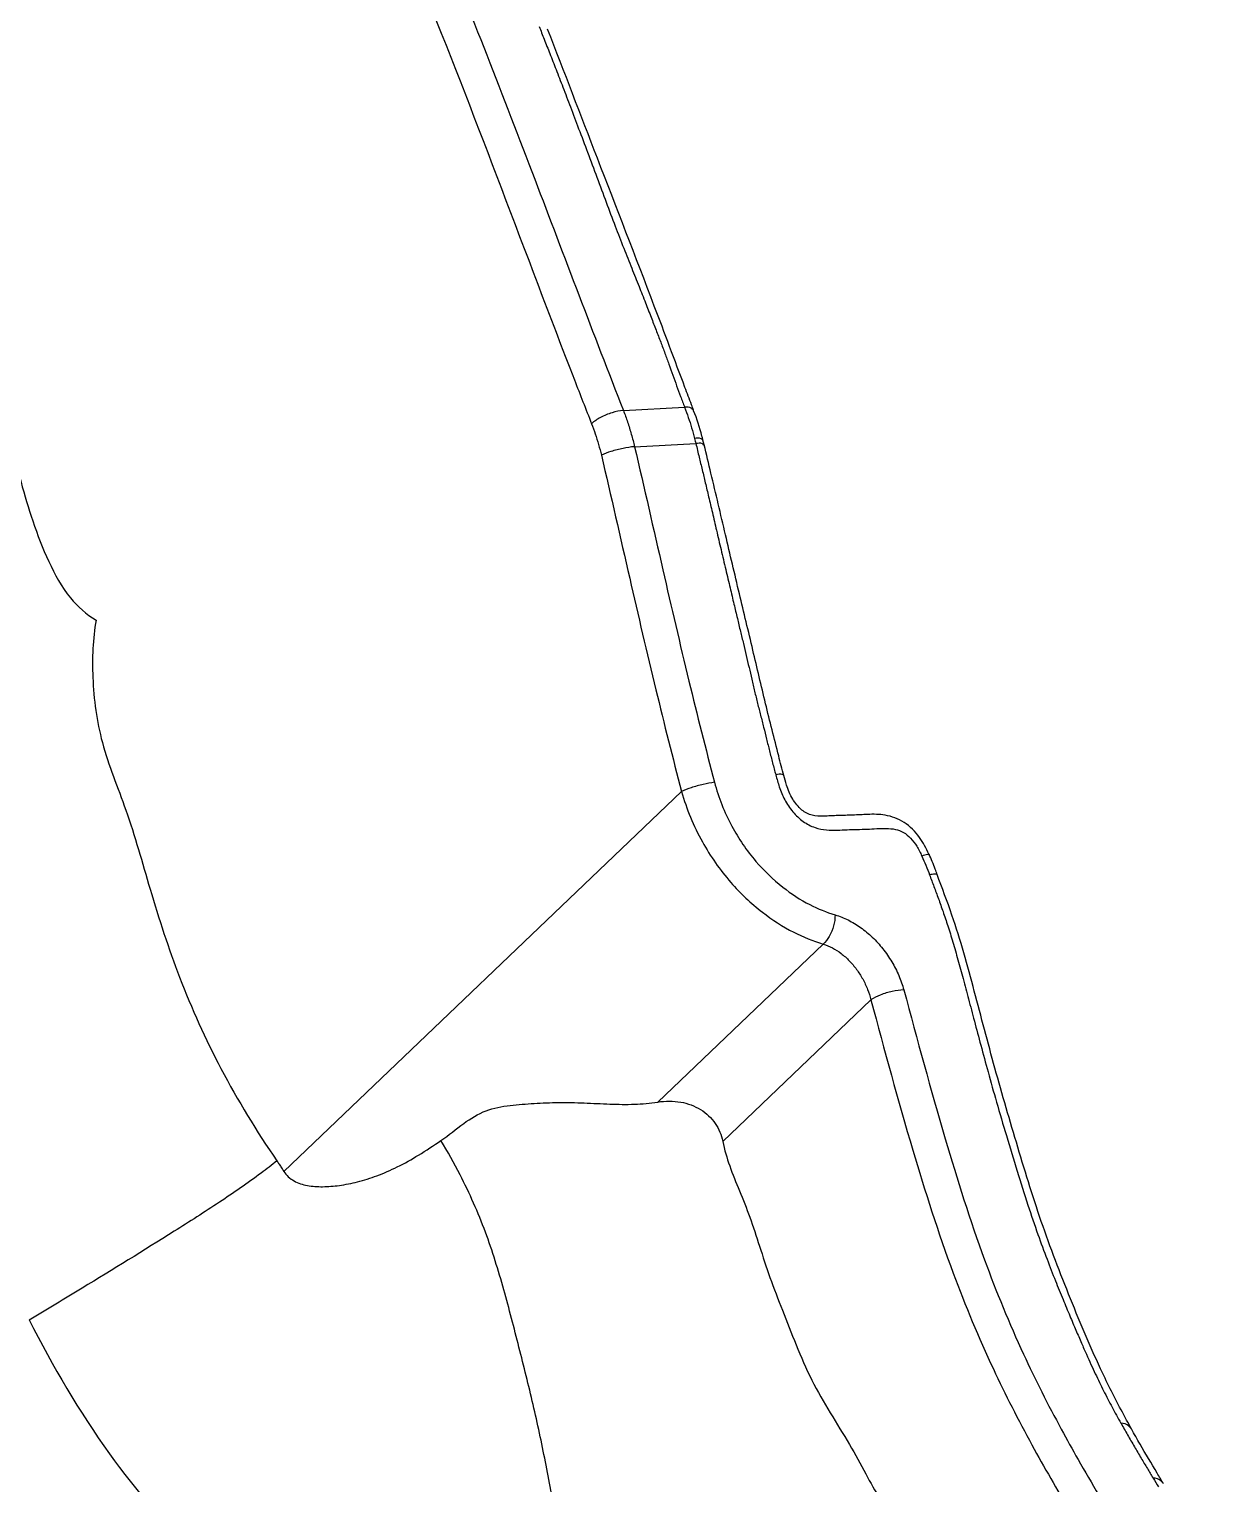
# Model space of a CAD drawing. Header units: inches. Extents: x 133169 to 134399, y -43543 to -42673.
# Drawn here: x 133343.99 to 133363.35, y -43388.38 to -43364.54 of the extents above; entities that cross this region are included whole.
import ezdxf

# ---------------------------------------------------------------- set-up
doc = ezdxf.new("R2010")
doc.units = ezdxf.units.IN
doc.header["$LTSCALE"] = 2
doc.header["$MEASUREMENT"] = 0
doc.layers.get('0').update_dxf_attribs({"linetype": 'CONTINUOUS'})

msp = doc.modelspace()

# ---------------------------------------------------------------- linework, layer by layer
at = {"color": 7, "linetype": 'Continuous'}
for p, q in [((133353.726, -43370.792), (133354.73, -43370.74)), ((133354.871, -43370.785), (133354.871, -43370.785)), ((133355.049, -43371.355), (133355.03, -43371.278)), ((133353.909, -43371.386), (133354.914, -43371.335)), ((133354.68, -43377.039), (133348.162, -43383.263)), ((133357.001, -43379.536), (133354.29, -43382.125)), ((133357.783, -43380.453), (133355.356, -43382.77))]:
    msp.add_line(p, q, dxfattribs=at)
for points, start_tangent, end_tangent in [([(133289.235, -43339.86), (133289.718, -43339.417), (133292.51, -43337.392), (133297.681, -43335.021), (133303.498, -43333.635), (133310.008, -43333.157), (133317.366, -43333.635), (133323.082, -43334.831), (133327.301, -43336.211), (133331.473, -43338.06), (133333.025, -43338.893), (133334.53, -43339.801), (133335.963, -43340.785), (133337.323, -43341.864), (133339.949, -43344.485), (133342.249, -43347.47), (133344.8, -43351.734), (133347.043, -43356.266), (133348.846, -43360.161), (133350.507, -43364.027), (133352.924, -43370.291), (133353.205, -43371.01)], (0.722714, 0.691147), (0.366046, -0.930597)), ([(133345.515, -43351.878), (133345.984, -43352.792), (133347.469, -43355.845), (133349.037, -43359.214), (133350.671, -43362.941), (133352.274, -43367.003), (133353.726, -43370.792)], (0.463038, -0.886339), (0.364857, -0.931063)), ([(133352.345, -43364.498), (133352.428, -43364.708)], (0.368409, -0.929664), (0.367256, -0.93012)), ([(133354.735, -43370.413), (133354.233, -43369.08), (133353.3, -43366.657), (133352.484, -43364.542)], (-0.352833, 0.935686), (-0.363377, 0.931642)), ([(133352.428, -43364.708), (133352.52, -43364.942), (133352.622, -43365.202)], (0.367256, -0.93012), (0.361472, -0.932383)), ([(133352.622, -43365.202), (133352.734, -43365.493), (133352.857, -43365.816), (133352.993, -43366.174), (133353.139, -43366.561), (133353.292, -43366.971), (133353.444, -43367.381), (133353.591, -43367.771), (133353.732, -43368.132), (133353.863, -43368.462), (133353.982, -43368.76), (133354.088, -43369.027), (133354.18, -43369.264), (133354.262, -43369.476), (133354.337, -43369.671), (133354.407, -43369.856), (133354.473, -43370.035)], (0.361472, -0.932383), (0.341803, -0.939772)), ([(133341.906, -43365.737), (133342.126, -43366.295), (133342.337, -43366.793), (133342.557, -43367.213), (133342.798, -43367.525), (133343.042, -43367.723), (133343.274, -43367.848), (133343.479, -43367.964), (133343.644, -43368.159), (133343.723, -43368.444), (133343.733, -43368.752), (133343.703, -43369.083), (133343.643, -43369.435), (133343.575, -43369.827), (133343.559, -43370.29), (133343.611, -43370.808), (133343.711, -43371.368), (133343.854, -43371.965), (133344.046, -43372.603), (133344.309, -43373.267), (133344.666, -43373.864), (133345.085, -43374.226)], (0.367086, -0.930187), (0.872456, -0.488693)), ([(133354.473, -43370.035), (133354.537, -43370.212), (133354.599, -43370.388), (133354.663, -43370.564), (133354.73, -43370.74)], (0.341803, -0.939772), (0.35989, -0.932995)), ([(133354.843, -43370.698), (133354.735, -43370.413)], (-0.354066, 0.93522), (-0.352833, 0.935686)), ([(133353.726, -43370.792), (133353.541, -43370.829), (133353.35, -43370.909), (133353.205, -43371.01)], (-0.9977, -0.06779), (-0.723255, -0.690581)), ([(133353.726, -43370.792), (133353.795, -43370.983), (133353.856, -43371.182), (133353.909, -43371.386)], (0.363987, -0.931404), (0.227587, -0.973758)), ([(133354.868, -43370.787), (133354.838, -43370.754), (133354.73, -43370.74)], (-0.447509, 0.894279), (-0.99823, -0.059479)), ([(133354.73, -43370.74), (133354.79, -43370.906), (133354.845, -43371.076)], (0.359342, -0.933206), (0.287505, -0.957779)), ([(133354.875, -43370.784), (133354.843, -43370.698)], (-0.354558, 0.935034), (-0.354066, 0.93522)), ([(133355.013, -43371.212), (133354.876, -43370.797), (133354.871, -43370.785)], (-0.264788, 0.964307), (-0.357658, 0.933852)), ([(133353.205, -43371.01), (133353.266, -43371.177), (133353.319, -43371.349), (133353.365, -43371.526)], (0.365464, -0.930825), (0.229743, -0.973251)), ([(133354.845, -43371.076), (133354.893, -43371.251)], (0.287505, -0.957779), (0.246687, -0.969095)), ([(133354.999, -43371.255), (133354.893, -43371.251)], (-0.886919, 0.461925), (-0.997293, -0.073524)), ([(133354.893, -43371.251), (133354.904, -43371.293), (133354.914, -43371.335)], (0.246691, -0.969094), (0.231103, -0.972929)), ([(133355.02, -43371.337), (133354.914, -43371.335)], (-0.899782, 0.43634), (-0.996894, -0.078758)), ([(133355.026, -43371.278), (133354.999, -43371.255)], (-0.503177, 0.864183), (-0.886919, 0.461925)), ([(133355.029, -43371.276), (133355.027, -43371.268), (133355.013, -43371.212)], (-0.24867, 0.968588), (-0.264788, 0.964307)), ([(133353.909, -43371.386), (133353.721, -43371.413), (133353.523, -43371.465), (133353.365, -43371.526)], (-0.997334, -0.072977), (-0.890858, -0.454283)), ([(133353.365, -43371.526), (133353.829, -43373.54), (133354.259, -43375.37), (133354.68, -43377.039)], (0.229772, -0.973245), (0.25524, -0.966878)), ([(133353.909, -43371.386), (133354.373, -43373.405), (133354.801, -43375.228), (133355.22, -43376.886)], (0.229323, -0.97335), (0.255294, -0.966863)), ([(133354.914, -43371.335), (133354.967, -43371.556)], (0.232975, -0.972483), (0.234937, -0.972011)), ([(133354.967, -43371.556), (133355.018, -43371.765), (133355.069, -43371.978)], (0.234937, -0.972011), (0.232295, -0.972645)), ([(133355.046, -43371.358), (133355.02, -43371.337)], (-0.531859, 0.846833), (-0.899782, 0.43634)), ([(133355.161, -43371.821), (133355.05, -43371.356)], (-0.233313, 0.972402), (-0.23306, 0.972462)), ([(133355.069, -43371.978), (133355.123, -43372.207), (133355.184, -43372.465), (133355.252, -43372.756), (133355.326, -43373.073), (133355.403, -43373.4), (133355.475, -43373.7), (133355.538, -43373.966), (133355.594, -43374.2), (133355.644, -43374.412), (133355.693, -43374.613), (133355.739, -43374.809), (133355.785, -43375.002), (133355.83, -43375.197), (133355.876, -43375.394), (133355.925, -43375.592), (133355.975, -43375.788), (133356.024, -43375.983)], (0.232295, -0.972645), (0.243251, -0.969963)), ([(133356.271, -43376.454), (133356.056, -43375.597), (133355.848, -43374.719), (133355.627, -43373.795), (133355.399, -43372.828), (133355.161, -43371.821)], (-0.245609, 0.969369), (-0.233313, 0.972402)), ([(133345.085, -43374.226), (133345.031, -43375.168), (133345.187, -43376.234), (133345.572, -43377.34), (133345.969, -43378.635), (133346.454, -43380.08), (133347.131, -43381.578), (133348.048, -43383.09)], (-0.177569, -0.984108), (0.564513, -0.825424)), ([(133356.024, -43375.983), (133356.072, -43376.177), (133356.121, -43376.372), (133356.171, -43376.568), (133356.224, -43376.764)], (0.243251, -0.969963), (0.273481, -0.961877)), ([(133356.356, -43376.776), (133356.271, -43376.454)], (-0.27013, 0.962824), (-0.245609, 0.969369)), ([(133356.224, -43376.764), (133356.281, -43376.962)], (0.274599, -0.961559), (0.313994, -0.949425)), ([(133356.355, -43376.776), (133356.33, -43376.759), (133356.226, -43376.763)], (-0.60563, 0.795746), (-0.991451, -0.13048)), ([(133357.005, -43377.44), (133356.82, -43377.425), (133356.652, -43377.34), (133356.501, -43377.16), (133356.399, -43376.93), (133356.357, -43376.774)], (-0.999856, -0.016975), (-0.266779, 0.963758)), ([(133355.22, -43376.886), (133355.034, -43376.919), (133354.837, -43376.975), (133354.68, -43377.039)], (-0.994525, -0.104502), (-0.885556, -0.464533)), ([(133354.68, -43377.039), (133355.02, -43377.86), (133355.487, -43378.526), (133356.004, -43379.014), (133356.518, -43379.342), (133357.001, -43379.536)], (0.271917, -0.962321), (0.959049, -0.283242)), ([(133355.22, -43376.886), (133355.502, -43377.602), (133355.898, -43378.181), (133356.339, -43378.605), (133356.78, -43378.89), (133357.196, -43379.058)], (0.255104, -0.966914), (0.958766, -0.284198)), ([(133356.281, -43376.962), (133356.37, -43377.171), (133356.503, -43377.369), (133356.674, -43377.528)], (0.313994, -0.949425), (0.816341, -0.57757)), ([(133358.016, -43377.425), (133357.728, -43377.412), (133357.485, -43377.424), (133357.243, -43377.431), (133357.005, -43377.44)], (-0.985674, 0.168659), (-0.999856, -0.016975)), ([(133358.579, -43377.79), (133358.326, -43377.543), (133358.016, -43377.425)], (-0.583422, 0.812169), (-0.985674, 0.168659)), ([(133356.674, -43377.528), (133356.867, -43377.627), (133357.056, -43377.667), (133357.232, -43377.671), (133357.394, -43377.663), (133357.555, -43377.658), (133357.718, -43377.653), (133357.878, -43377.645), (133358.035, -43377.642)], (0.816341, -0.57757), (0.999787, -0.020637)), ([(133358.035, -43377.642), (133358.183, -43377.657), (133358.316, -43377.707), (133358.433, -43377.801), (133358.534, -43377.934), (133358.618, -43378.095)], (0.999787, -0.020637), (0.420847, -0.907131)), ([(133358.734, -43378.065), (133358.579, -43377.79)], (-0.419517, 0.907748), (-0.583422, 0.812169)), ([(133358.715, -43378.071), (133358.618, -43378.095)], (-0.997079, -0.076381), (-0.936342, -0.351089)), ([(133358.618, -43378.095), (133358.683, -43378.246)], (0.419322, -0.907838), (0.378689, -0.925524)), ([(133358.729, -43378.072), (133358.715, -43378.071)], (-0.795861, 0.605479), (-0.997079, -0.076381)), ([(133358.837, -43378.309), (133358.735, -43378.065)], (-0.359549, 0.933126), (-0.422204, 0.906501)), ([(133358.683, -43378.246), (133358.744, -43378.402)], (0.378689, -0.925524), (0.34844, -0.937331)), ([(133358.785, -43378.394), (133358.744, -43378.401)], (-0.994859, -0.101272), (-0.969501, -0.245088)), ([(133358.744, -43378.402), (133358.815, -43378.594)], (0.347034, -0.937853), (0.348217, -0.937414)), ([(133358.864, -43378.399), (133358.785, -43378.394)], (-0.767827, 0.640658), (-0.994859, -0.101272)), ([(133358.869, -43378.394), (133358.837, -43378.309)], (-0.348003, 0.937494), (-0.359549, 0.933126)), ([(133359.111, -43379.061), (133358.867, -43378.395)], (-0.32635, 0.945249), (-0.345166, 0.938542)), ([(133358.815, -43378.594), (133358.889, -43378.793), (133358.964, -43379.005)], (0.348217, -0.937414), (0.328684, -0.94444)), ([(133357.196, -43379.058), (133357.17, -43379.239), (133357.1, -43379.411), (133357.001, -43379.536)], (-0.008391, -0.999965), (-0.755267, -0.655417)), ([(133357.196, -43379.058), (133357.408, -43379.142), (133357.613, -43379.265), (133357.805, -43379.424), (133357.977, -43379.613), (133358.124, -43379.826), (133358.241, -43380.054), (133358.322, -43380.289)], (0.958745, -0.284267), (0.259869, -0.965644)), ([(133358.964, -43379.005), (133359.043, -43379.239), (133359.125, -43379.503), (133359.208, -43379.793), (133359.293, -43380.103), (133359.382, -43380.436), (133359.478, -43380.798), (133359.583, -43381.194), (133359.702, -43381.633), (133359.841, -43382.125), (133360.002, -43382.676), (133360.18, -43383.258), (133360.356, -43383.815), (133360.52, -43384.296), (133360.669, -43384.703), (133360.806, -43385.054), (133360.931, -43385.361), (133361.043, -43385.63), (133361.143, -43385.866), (133361.233, -43386.075), (133361.314, -43386.26), (133361.389, -43386.426), (133361.46, -43386.578), (133361.528, -43386.721)], (0.328684, -0.94444), (0.437496, -0.89922)), ([(133361.619, -43386.649), (133361.086, -43385.429), (133360.603, -43384.163), (133360.19, -43382.866), (133359.815, -43381.57), (133359.477, -43380.308), (133359.111, -43379.061)], (-0.433676, 0.901069), (-0.32635, 0.945249)), ([(133357.001, -43379.536), (133357.151, -43379.599), (133357.295, -43379.692), (133357.428, -43379.81), (133357.547, -43379.951), (133357.648, -43380.109), (133357.728, -43380.279), (133357.783, -43380.453)], (0.953831, -0.300344), (0.233748, -0.972297)), ([(133358.322, -43380.289), (133358.133, -43380.312), (133357.935, -43380.372), (133357.783, -43380.453)], (-0.999911, -0.013333), (-0.807481, -0.589893)), ([(133358.322, -43380.289), (133359.001, -43382.728), (133359.646, -43384.714), (133360.283, -43386.257), (133360.903, -43387.488), (133361.178, -43387.983)], (0.259824, -0.965656), (0.494515, -0.869169)), ([(133357.783, -43380.453), (133358.469, -43382.912), (133359.131, -43384.928), (133359.789, -43386.499), (133360.422, -43387.746), (133361.047, -43388.836), (133361.682, -43389.878), (133362.328, -43390.905), (133362.9, -43391.794)], (0.25949, -0.965746), (0.545808, -0.83791)), ([(133350.735, -43382.757), (133351.109, -43382.477), (133351.475, -43382.269), (133351.87, -43382.182), (133352.265, -43382.149), (133352.662, -43382.133), (133353.082, -43382.14), (133353.506, -43382.159), (133353.907, -43382.161), (133354.29, -43382.125)], (0.827573, 0.561359), (0.988769, 0.149454)), ([(133354.29, -43382.125), (133354.667, -43382.127), (133354.991, -43382.249), (133355.231, -43382.476), (133355.356, -43382.77)], (0.988769, 0.149454), (0.192941, -0.98121)), ([(133348.162, -43383.263), (133348.328, -43383.418), (133348.547, -43383.493), (133348.797, -43383.513), (133349.071, -43383.492), (133349.369, -43383.434), (133349.686, -43383.334), (133350.021, -43383.188), (133350.37, -43382.995), (133350.735, -43382.757)], (0.528681, -0.848821), (0.822797, 0.568335)), ([(133353.05, -43392.627), (133353.015, -43392.17), (133352.979, -43391.715), (133352.885, -43390.8), (133352.767, -43389.879), (133352.621, -43388.952), (133352.448, -43388.021), (133352.247, -43387.084), (133352.015, -43386.144), (133351.766, -43385.201), (133351.465, -43384.258), (133351.049, -43383.317), (133350.735, -43382.757)], (-0.076485, 0.997071), (-0.520585, 0.85381)), ([(133355.356, -43382.77), (133355.468, -43383.172), (133355.628, -43383.579), (133355.797, -43384.011), (133355.956, -43384.487), (133356.128, -43384.999), (133356.331, -43385.537), (133356.557, -43386.104), (133356.814, -43386.682), (133357.117, -43387.221), (133357.431, -43387.737), (133357.701, -43388.221), (133357.938, -43388.63), (133358.19, -43388.92), (133358.404, -43389.197), (133358.524, -43389.573)], (0.192941, -0.98121), (0.209567, -0.977794)), ([(133348.048, -43383.09), (133347.79, -43383.29), (133347.105, -43383.768), (133346.364, -43384.244), (133344.857, -43385.175), (133343.987, -43385.698)], (-0.779302, -0.626648), (-0.859707, -0.510787)), ([(133348.048, -43383.09), (133348.086, -43383.146), (133348.124, -43383.204), (133348.162, -43383.263)], (0.56882, -0.822462), (0.528681, -0.848821)), ([(133343.989, -43385.696), (133345.303, -43387.889), (133346.771, -43389.596), (133348.466, -43390.985)], (0.449627, -0.893216), (0.823506, -0.567307)), ([(133361.528, -43386.721), (133361.596, -43386.859), (133361.665, -43386.993), (133361.735, -43387.125), (133361.806, -43387.256), (133361.879, -43387.387)], (0.437496, -0.89922), (0.48989, -0.871784)), ([(133361.973, -43387.338), (133361.619, -43386.649)], (-0.478913, 0.877862), (-0.433676, 0.901069)), ([(133361.879, -43387.387), (133361.989, -43387.581)], (0.48984, -0.871813), (0.498976, -0.866616)), ([(133362.05, -43387.483), (133362.012, -43387.436), (133361.879, -43387.387)], (-0.488034, 0.872825), (-0.997321, 0.073149)), ([(133362.053, -43387.483), (133361.973, -43387.338)], (-0.48704, 0.87338), (-0.478913, 0.877862)), ([(133362.194, -43387.732), (133362.051, -43387.482)], (-0.501995, 0.86487), (-0.491415, 0.870926)), ([(133361.989, -43387.581), (133362.101, -43387.774)], (0.498976, -0.866616), (0.504334, -0.863508)), ([(133362.101, -43387.774), (133362.211, -43387.961), (133362.313, -43388.133)], (0.504334, -0.863508), (0.512761, -0.858532)), ([(133362.474, -43388.206), (133362.194, -43387.732)], (-0.513614, 0.858021), (-0.501995, 0.86487)), ([(133361.178, -43387.983), (133361.519, -43388.569), (133362.152, -43389.607), (133362.795, -43390.631), (133363.354, -43391.502)], (0.494515, -0.869169), (0.545299, -0.838241)), ([(133362.313, -43388.133), (133362.406, -43388.287)], (0.512761, -0.858532), (0.515984, -0.856598)), ([(133362.579, -43388.381), (133362.474, -43388.206)], (-0.517071, 0.855942), (-0.513614, 0.858021)), ([(133362.406, -43388.287), (133362.494, -43388.433)], (0.515369, -0.856969), (0.51819, -0.855266)), ([(133362.579, -43388.382), (133362.541, -43388.337), (133362.406, -43388.287)], (-0.511232, 0.859443), (-0.997402, 0.072032))]:
    msp.add_spline(points, degree=3, dxfattribs=dict(at, start_tangent=start_tangent, end_tangent=end_tangent))

doc.saveas('drawing.dxf')
